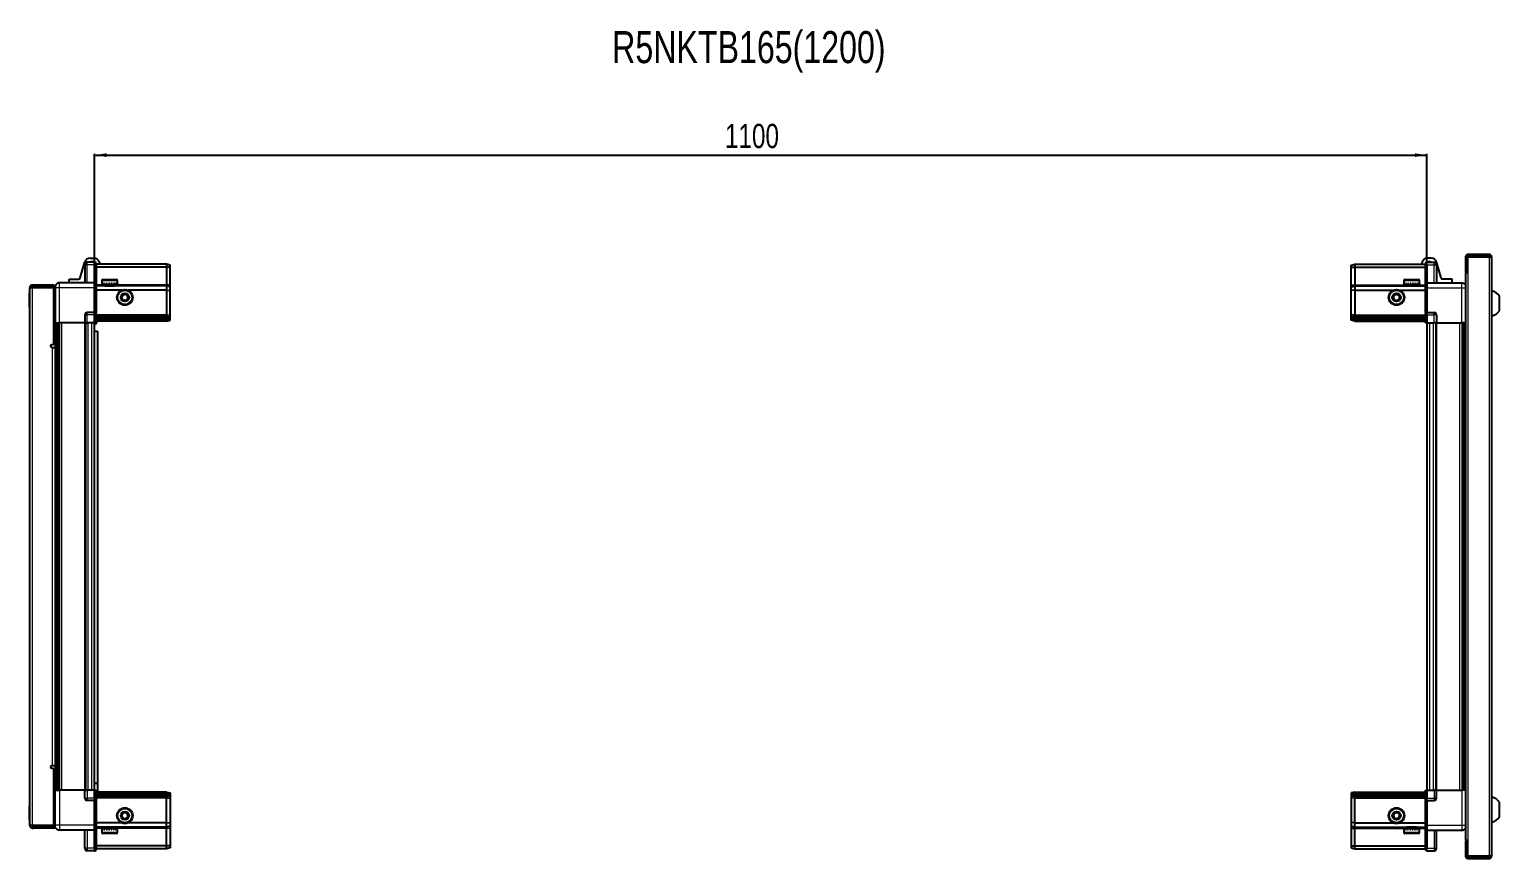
# Model space of a CAD drawing. Header units: millimetres. Extents: x 1132 to 6283, y -242 to 1882.
# Drawn here: x 3138 to 4352, y 1198 to 1882 of the extents above; entities that cross this region are included whole.
import ezdxf

# ---------------------------------------------------------------- set-up
doc = ezdxf.new("R2010")
doc.units = ezdxf.units.MM
doc.layers.add('FORMAT', color=7, linetype='Continuous')
doc.styles.add('SLDTEXTSTYLE0', font='TXT', dxfattribs={"width": 0.75})
doc.dimstyles.new('SLDDIMSTYLE0', dxfattribs={"dimtxt": 20, "dimasz": 10, "dimexe": 0, "dimexo": 0.0625, "dimgap": 5, "dimtad": 2, "dimdec": 1, "dimrnd": 1e-09, "dimzin": 12, "dimdsep": 46, "dimtxsty": 'SLDTEXTSTYLE0', "dimsah": 1, "dimcen": 0.09, "dimadec": 0, "dimazin": 3, "dimtfac": 1, "dimtofl": 0, "dimtmove": 0, "dimatfit": 3, "dimfxl": 0, "dimfrac": 2, "dimtolj": 1, "dimtzin": 12, "dimarcsym": 0})

# ---------------------------------------------------------------- blocks, each defined once
blk = doc.blocks.new('_D_5')
at = {"layer": 'FORMAT'}
for p, q in [((3192.1, 1640.1), (3192.1, 1779.6)), ((3192.1, 1778.6), (4292.1, 1778.6)), ((4292.1, 1640.1), (4292.1, 1779.6))]:
    blk.add_line(p, q, dxfattribs=at)
for points in [[(3192.1, 1778.6), (3202.1, 1777.1), (3202.1, 1780.1)], [(4292.1, 1778.6), (4282.1, 1780.1), (4282.1, 1777.1)]]:
    blk.add_solid(points, dxfattribs=at)
at = {"layer": 'FORMAT', "insert": (3712.6, 1804.4), "char_height": 20, "attachment_point": 1, "style": 'SLDTEXTSTYLE0'}
blk.add_mtext('1100', dxfattribs=at)

msp = doc.modelspace()

# ---------------------------------------------------------------- linework, layer by layer
at = {"color": 7, "linetype": 'Continuous', "lineweight": 25}
for p, q in [((3180.48, 1677.19), (3184.25, 1690.34)), ((3184.26, 1688.1), (3184.26, 1673.1)), ((3192.26, 1690.1), (3186.26, 1690.1)), ((3188.57, 1693.6), (3191.8, 1693.6)), ((3192.26, 1690.1), (3192.59, 1690.1)), ((3192.26, 1690.1), (3192.26, 1688.1)), ((3192.26, 1673.3), (3192.26, 1688.1)), ((3192.26, 1673.3), (3192.26, 1688.1)), ((3193.46, 1689.6), (3192.59, 1690.1)), ((3193.46, 1688.1), (3193.46, 1689.6)), ((3251.76, 1688.6), (3193.46, 1688.6)), ((3193.46, 1688.1), (3193.46, 1673.3)), ((3196.12, 1690.34), (3196.62, 1688.6)), ((3251.76, 1688.6), (3251.76, 1686.1)), ((3254.76, 1687.8), (3251.76, 1688.6)), ((3254.76, 1685.95), (3254.76, 1687.8)), ((4229.46, 1687.8), (4232.46, 1688.6)), ((4229.46, 1685.95), (4229.46, 1687.8)), ((4232.46, 1688.6), (4232.46, 1686.1)), ((4232.46, 1688.6), (4290.76, 1688.6)), ((4288.09, 1690.34), (4287.59, 1688.6)), ((4291.62, 1690.1), (4290.76, 1689.6)), ((4290.76, 1689.6), (4290.76, 1688.1)), ((4290.76, 1673.3), (4290.76, 1688.1)), ((4291.96, 1690.1), (4291.62, 1690.1)), ((4291.96, 1688.1), (4291.96, 1690.1)), ((4291.96, 1690.1), (4297.96, 1690.1)), ((4291.96, 1688.1), (4291.96, 1673.3)), ((4295.64, 1693.6), (4292.42, 1693.6)), ((4299.96, 1688.1), (4299.96, 1673.1)), ((4303.74, 1677.19), (4299.97, 1690.34)), ((4323.96, 1694.5), (4323.96, 1682.1)), ((4325.46, 1694.5), (4325.46, 1682.1)), ((4325.96, 1681.6), (4325.96, 1694.5)), ((4325.96, 1694.5), (4343.36, 1694.5)), ((4343.36, 1696.6), (4326.06, 1696.6)), ((4343.36, 1695.1), (4326.06, 1695.1)), ((4343.36, 1695.1), (4343.36, 1696.6)), ((4343.36, 1694.5), (4345.46, 1694.5)), ((4345.46, 1694.5), (4345.46, 1199.7)), ((3171.31, 1673.1), (3171.31, 1676.1)), ((3171.31, 1676.1), (3179.03, 1676.1)), ((3251.76, 1686.1), (3193.46, 1686.1)), ((3198.26, 1675), (3198.26, 1672.6)), ((3199.06, 1675.8), (3206.23, 1675.8)), ((3206.23, 1675.8), (3210.46, 1675.8)), ((3211.26, 1672.6), (3211.26, 1675)), ((3251.76, 1686.1), (3251.76, 1671.6)), ((3254.76, 1685.95), (3251.76, 1686.1)), ((3254.76, 1671.6), (3254.76, 1685.95)), ((4229.46, 1685.95), (4232.46, 1686.1)), ((4229.46, 1671.6), (4229.46, 1685.95)), ((4232.46, 1686.1), (4232.46, 1671.6)), ((4232.46, 1686.1), (4290.76, 1686.1)), ((4272.96, 1675), (4272.96, 1672.1)), ((4273.76, 1675.8), (4285.16, 1675.8)), ((4285.96, 1672.1), (4285.96, 1675)), ((4312.91, 1676.1), (4305.18, 1676.1)), ((4312.91, 1673.1), (4312.91, 1676.1)), ((4323.86, 1681.6), (4323.86, 1212.6)), ((4323.86, 1681.6), (4325.96, 1681.6)), ((4323.96, 1682.1), (4325.46, 1682.1)), ((3138.76, 1664.74), (3138.46, 1664.74)), ((3138.46, 1653.17), (3138.46, 1664.74)), ((3140.26, 1669.25), (3138.76, 1669.25)), ((3138.76, 1668.75), (3138.76, 1669.25)), ((3138.76, 1225.45), (3138.76, 1668.75)), ((3140.86, 1669.85), (3140.86, 1671.35)), ((3140.86, 1671.35), (3141.76, 1671.35)), ((3140.86, 1669.85), (3141.76, 1669.85)), ((3140.86, 1669.35), (3158.26, 1669.35)), ((3141.76, 1669.85), (3141.76, 1671.35)), ((3141.76, 1671.35), (3158.26, 1671.35)), ((3141.76, 1669.85), (3158.26, 1669.85)), ((3158.26, 1669.85), (3158.26, 1671.35)), ((3159.76, 1669.35), (3158.26, 1669.35)), ((3158.26, 1669.35), (3158.26, 1621.85)), ((3159.76, 1669.1), (3159.76, 1640.1)), ((3192.26, 1673.1), (3163.26, 1673.1)), ((3192.26, 1673.1), (3192.26, 1673.3)), ((3192.26, 1673.1), (3193.46, 1673.1)), ((3192.26, 1669.1), (3192.26, 1673.1)), ((3192.26, 1648.8), (3192.26, 1669.1)), ((3193.46, 1673.3), (3193.46, 1673.1)), ((3193.46, 1673.1), (3193.46, 1669.1)), ((3251.76, 1670.6), (3193.46, 1670.6)), ((3193.46, 1669.1), (3193.46, 1648.8)), ((3214.76, 1667.1), (3193.46, 1667.1)), ((3198.26, 1672.6), (3198.26, 1672.1)), ((3198.26, 1672.1), (3198.39, 1672.1)), ((3198.58, 1672.6), (3198.39, 1672.6)), ((3198.39, 1672.6), (3198.39, 1672.1)), ((3198.39, 1672.1), (3198.58, 1672.1)), ((3198.58, 1672.6), (3198.58, 1672.1)), ((3198.58, 1672.1), (3199.11, 1672.1)), ((3199.51, 1672.6), (3199.11, 1672.6)), ((3199.11, 1672.6), (3199.11, 1672.1)), ((3199.11, 1672.1), (3199.51, 1672.1)), ((3199.51, 1672.6), (3199.51, 1672.1)), ((3199.51, 1672.1), (3200.38, 1672.1)), ((3200.36, 1672.1), (3200.36, 1672)), ((3200.36, 1672), (3209.16, 1672)), ((3200.95, 1672.6), (3200.38, 1672.6)), ((3200.38, 1672.6), (3200.38, 1672.1)), ((3200.38, 1672.1), (3200.95, 1672.1)), ((3200.76, 1671.6), (3201.45, 1671.12)), ((3200.76, 1671.6), (3205.79, 1671.6)), ((3201.45, 1671.12), (3200.76, 1670.64)), ((3200.76, 1670.64), (3200.76, 1670.6)), ((3200.76, 1670.64), (3205.79, 1670.64)), ((3200.95, 1672.6), (3200.95, 1672.1)), ((3200.95, 1672.1), (3202.08, 1672.1)), ((3201.45, 1671.12), (3205.61, 1671.12)), ((3202.77, 1672.6), (3202.08, 1672.6)), ((3202.08, 1672.6), (3202.08, 1672.1)), ((3202.08, 1672.1), (3202.77, 1672.1)), ((3202.77, 1672.6), (3202.77, 1672.1)), ((3202.77, 1672.1), (3204.04, 1672.1)), ((3204.78, 1672.6), (3204.04, 1672.6)), ((3204.04, 1672.6), (3204.04, 1672.1)), ((3204.04, 1672.1), (3204.27, 1672.1)), ((3204.27, 1672.6), (3204.27, 1672.1)), ((3204.77, 1672.6), (3204.77, 1672.1)), ((3204.77, 1672.1), (3204.78, 1672.1)), ((3204.78, 1672.6), (3204.78, 1672.1)), ((3204.78, 1672.1), (3206.07, 1672.1)), ((3205.61, 1671.12), (3208.07, 1671.12)), ((3205.79, 1671.6), (3208.76, 1671.6)), ((3205.79, 1670.64), (3208.76, 1670.64)), ((3206.79, 1672.6), (3206.07, 1672.6)), ((3206.07, 1672.6), (3206.07, 1672.1)), ((3206.13, 1672.6), (3206.13, 1672.1)), ((3206.13, 1672.1), (3206.79, 1672.1)), ((3206.79, 1672.6), (3206.79, 1672.1)), ((3206.79, 1672.1), (3207.97, 1672.1)), ((3208.59, 1672.6), (3207.97, 1672.6)), ((3207.97, 1672.6), (3207.97, 1672.1)), ((3207.97, 1672.1), (3208.59, 1672.1)), ((3208.07, 1671.12), (3208.76, 1671.6)), ((3208.76, 1670.64), (3208.07, 1671.12)), ((3208.59, 1672.6), (3208.59, 1672.1)), ((3208.59, 1672.1), (3209.56, 1672.1)), ((3208.76, 1670.6), (3208.76, 1670.64)), ((3209.16, 1672), (3209.16, 1672.1)), ((3210.03, 1672.6), (3209.56, 1672.6)), ((3209.56, 1672.6), (3209.56, 1672.1)), ((3209.56, 1672.1), (3210.03, 1672.1)), ((3210.03, 1672.6), (3210.03, 1672.1)), ((3210.03, 1672.1), (3210.68, 1672.1)), ((3210.95, 1672.6), (3210.68, 1672.6)), ((3210.68, 1672.6), (3210.68, 1672.1)), ((3210.68, 1672.1), (3210.95, 1672.1)), ((3210.95, 1672.6), (3210.95, 1672.1)), ((3210.95, 1672.1), (3211.22, 1672.1)), ((3211.26, 1672.6), (3211.22, 1672.6)), ((3211.22, 1672.6), (3211.22, 1672.1)), ((3211.22, 1672.1), (3211.26, 1672.1)), ((3211.26, 1672.6), (3211.26, 1672.1)), ((3251.76, 1667.1), (3219.76, 1667.1)), ((3251.76, 1671.6), (3251.76, 1670.6)), ((3251.76, 1670.6), (3251.76, 1667.1)), ((3254.76, 1669.8), (3251.76, 1670.6)), ((3251.76, 1667.1), (3251.76, 1646.6)), ((3251.76, 1667.1), (3254.76, 1666.77)), ((3254.76, 1669.8), (3254.76, 1671.6)), ((3254.76, 1666.77), (3254.76, 1669.8)), ((3254.76, 1646.6), (3254.76, 1666.77)), ((4229.46, 1669.8), (4229.46, 1671.6)), ((4229.46, 1669.8), (4232.46, 1670.6)), ((4229.46, 1666.77), (4229.46, 1669.8)), ((4232.46, 1667.1), (4229.46, 1666.77)), ((4229.46, 1646.6), (4229.46, 1666.77)), ((4232.46, 1671.6), (4232.46, 1670.6)), ((4232.46, 1670.6), (4232.46, 1667.1)), ((4232.46, 1670.6), (4290.76, 1670.6)), ((4232.46, 1667.1), (4232.46, 1646.6)), ((4232.46, 1667.1), (4264.46, 1667.1)), ((4269.46, 1667.1), (4290.76, 1667.1)), ((4272.96, 1672.1), (4272.99, 1672.1)), ((4273.11, 1672.6), (4272.99, 1672.6)), ((4272.99, 1672.6), (4272.99, 1672.1)), ((4272.99, 1672.1), (4273.11, 1672.1)), ((4273.11, 1672.6), (4273.11, 1672.1)), ((4273.11, 1672.1), (4273.52, 1672.1)), ((4273.86, 1672.6), (4273.52, 1672.6)), ((4273.52, 1672.6), (4273.52, 1672.1)), ((4273.52, 1672.1), (4273.86, 1672.1)), ((4273.86, 1672.6), (4273.86, 1672.1)), ((4273.86, 1672.1), (4274.64, 1672.1)), ((4275.16, 1672.6), (4274.64, 1672.6)), ((4274.64, 1672.6), (4274.64, 1672.1)), ((4274.64, 1672.1), (4275.16, 1672.1)), ((4275.06, 1672.1), (4275.06, 1672)), ((4275.06, 1672), (4283.86, 1672)), ((4275.16, 1672.6), (4275.16, 1672.1)), ((4275.16, 1672.1), (4276.22, 1672.1)), ((4275.46, 1671.6), (4276.15, 1671.12)), ((4275.46, 1671.6), (4283.46, 1671.6)), ((4276.15, 1671.12), (4275.46, 1670.64)), ((4275.46, 1670.64), (4275.46, 1670.6)), ((4275.46, 1670.64), (4283.46, 1670.64)), ((4276.15, 1671.12), (4282.77, 1671.12)), ((4276.88, 1672.6), (4276.22, 1672.6)), ((4276.22, 1672.6), (4276.22, 1672.1)), ((4276.22, 1672.1), (4276.88, 1672.1)), ((4276.88, 1672.6), (4276.88, 1672.1)), ((4276.88, 1672.1), (4278.12, 1672.1)), ((4278.85, 1672.6), (4278.12, 1672.6)), ((4278.12, 1672.6), (4278.12, 1672.1)), ((4278.12, 1672.1), (4278.55, 1672.1)), ((4278.55, 1672.6), (4278.55, 1672.1)), ((4278.85, 1672.6), (4278.85, 1672.1)), ((4278.85, 1672.1), (4280.15, 1672.1)), ((4280.88, 1672.6), (4280.15, 1672.6)), ((4280.15, 1672.6), (4280.15, 1672.1)), ((4280.42, 1672.6), (4280.42, 1672.1)), ((4280.42, 1672.1), (4280.88, 1672.1)), ((4280.88, 1672.6), (4280.88, 1672.1)), ((4280.88, 1672.1), (4282.11, 1672.1)), ((4282.77, 1672.6), (4282.11, 1672.6)), ((4282.11, 1672.6), (4282.11, 1672.1)), ((4282.11, 1672.1), (4282.77, 1672.1)), ((4282.77, 1672.6), (4282.77, 1672.1)), ((4282.77, 1672.1), (4283.82, 1672.1)), ((4282.77, 1671.12), (4283.46, 1671.6)), ((4283.46, 1670.64), (4282.77, 1671.12)), ((4283.46, 1670.6), (4283.46, 1670.64)), ((4284.34, 1672.6), (4283.82, 1672.6)), ((4283.82, 1672.6), (4283.82, 1672.1)), ((4283.82, 1672.1), (4284.34, 1672.1)), ((4283.86, 1672), (4283.86, 1672.1)), ((4284.34, 1672.6), (4284.34, 1672.1)), ((4284.34, 1672.1), (4285.09, 1672.1)), ((4285.42, 1672.6), (4285.09, 1672.6)), ((4285.09, 1672.6), (4285.09, 1672.1)), ((4285.09, 1672.1), (4285.42, 1672.1)), ((4285.42, 1672.6), (4285.42, 1672.1)), ((4285.42, 1672.1), (4285.82, 1672.1)), ((4285.93, 1672.6), (4285.82, 1672.6)), ((4285.82, 1672.6), (4285.82, 1672.1)), ((4285.82, 1672.1), (4285.93, 1672.1)), ((4285.93, 1672.6), (4285.93, 1672.1)), ((4285.93, 1672.1), (4285.96, 1672.1)), ((4290.76, 1673.1), (4290.76, 1673.3)), ((4291.96, 1673.1), (4290.76, 1673.1)), ((4290.76, 1669.1), (4290.76, 1673.1)), ((4290.76, 1648.8), (4290.76, 1669.1)), ((4291.96, 1673.3), (4291.96, 1673.1)), ((4291.96, 1673.1), (4291.96, 1669.1)), ((4291.96, 1673.1), (4320.96, 1673.1)), ((4291.96, 1669.1), (4291.96, 1648.8)), ((3138.46, 1653.17), (3138.76, 1653.17)), ((4352.06, 1650.1), (4352.06, 1662.1)), ((3158.26, 1642.85), (3159.76, 1642.85)), ((3159.76, 1640.1), (3158.26, 1640.1)), ((3160.41, 1254.1), (3160.41, 1640.1)), ((3162.2, 1640.1), (3162.2, 1254.1)), ((3162.23, 1640.1), (3162.23, 1254.1)), ((3184.26, 1640.1), (3163.26, 1640.1)), ((3184.26, 1646.6), (3184.26, 1640.1)), ((3184.26, 1640.1), (3186.26, 1640.1)), ((3184.91, 1254.1), (3184.91, 1640.1)), ((3192.26, 1648.6), (3186.26, 1648.6)), ((3192.26, 1640.1), (3186.26, 1640.1)), ((3192.11, 1254.1), (3192.11, 1640.1)), ((3192.26, 1648.6), (3192.26, 1648.8)), ((3192.26, 1648.6), (3192.26, 1646.6)), ((3192.26, 1648.6), (3193.46, 1648.6)), ((3192.26, 1640.1), (3192.26, 1646.6)), ((3192.26, 1640.1), (3192.26, 1646.6)), ((3192.26, 1640.1), (3192.59, 1640.1)), ((3192.26, 1640.1), (3192.26, 1640.1)), ((3192.59, 1640.1), (3192.59, 1646.6)), ((3193.46, 1640.1), (3192.59, 1640.1)), ((3192.59, 1640.1), (3192.59, 1640.1)), ((3193.46, 1648.8), (3193.46, 1648.6)), ((3193.46, 1647.93), (3193.46, 1648.6)), ((3193.46, 1647.93), (3193.46, 1640.1)), ((3251.76, 1645.6), (3193.46, 1645.6)), ((3251.76, 1644.6), (3193.46, 1644.6)), ((3251.76, 1643.1), (3193.46, 1643.1)), ((3251.76, 1641.6), (3193.46, 1641.6)), ((3251.76, 1646.6), (3251.76, 1645.6)), ((3251.76, 1645.6), (3251.76, 1644.6)), ((3251.76, 1645.6), (3254.76, 1644.8)), ((3251.76, 1644.6), (3251.76, 1643.1)), ((3251.76, 1644.6), (3254.76, 1644.06)), ((3251.76, 1643.1), (3254.76, 1643.56)), ((3251.76, 1643.1), (3251.76, 1641.6)), ((3251.76, 1641.6), (3254.76, 1642.41)), ((3254.76, 1644.8), (3254.76, 1646.6)), ((3254.76, 1644.06), (3254.76, 1644.8)), ((3254.76, 1643.56), (3254.76, 1644.06)), ((3254.76, 1642.41), (3254.76, 1643.56)), ((4229.46, 1644.8), (4229.46, 1646.6)), ((4232.46, 1645.6), (4229.46, 1644.8)), ((4229.46, 1644.06), (4229.46, 1644.8)), ((4232.46, 1644.6), (4229.46, 1644.06)), ((4229.46, 1643.56), (4229.46, 1644.06)), ((4232.46, 1643.1), (4229.46, 1643.56)), ((4229.46, 1642.41), (4229.46, 1643.56)), ((4232.46, 1641.6), (4229.46, 1642.41)), ((4232.46, 1646.6), (4232.46, 1645.6)), ((4232.46, 1645.6), (4232.46, 1644.6)), ((4232.46, 1645.6), (4290.76, 1645.6)), ((4232.46, 1644.6), (4232.46, 1643.1)), ((4232.46, 1644.6), (4290.76, 1644.6)), ((4232.46, 1643.1), (4290.76, 1643.1)), ((4232.46, 1643.1), (4232.46, 1641.6)), ((4232.46, 1641.6), (4290.76, 1641.6)), ((4290.76, 1648.6), (4290.76, 1648.8)), ((4291.96, 1648.6), (4290.76, 1648.6)), ((4290.76, 1648.6), (4290.76, 1647.93)), ((4290.76, 1640.1), (4290.76, 1647.93)), ((4291.62, 1640.1), (4290.76, 1640.1)), ((4291.62, 1646.6), (4291.62, 1640.1)), ((4291.96, 1640.1), (4291.62, 1640.1)), ((4291.96, 1648.8), (4291.96, 1648.6)), ((4291.96, 1646.6), (4291.96, 1648.6)), ((4291.96, 1648.6), (4297.96, 1648.6)), ((4291.96, 1646.6), (4291.96, 1648.6)), ((4291.96, 1646.6), (4291.96, 1640.1)), ((4291.96, 1640.1), (4297.96, 1640.1)), ((4292.11, 1640.1), (4292.11, 1254.1)), ((4299.96, 1640.1), (4297.96, 1640.1)), ((4299.31, 1640.1), (4299.31, 1254.1)), ((4299.96, 1646.6), (4299.96, 1640.1)), ((4299.96, 1640.1), (4320.96, 1640.1)), ((4321.98, 1254.1), (4321.98, 1640.1)), ((4322.02, 1254.1), (4322.02, 1640.1)), ((4323.81, 1640.1), (4323.81, 1254.1)), ((3192.11, 1633.1), (3194.61, 1633.1)), ((3194.61, 1633.1), (3194.61, 1259.6)), ((3158.26, 1621.85), (3156.91, 1621.85)), ((3156.91, 1619.85), (3157.66, 1619.85)), ((3157.66, 1619.85), (3159.76, 1619.85)), ((3159.76, 1619.85), (3159.76, 1274.35)), ((3157.66, 1274.35), (3156.91, 1274.35)), ((3159.76, 1274.35), (3157.66, 1274.35)), ((3156.91, 1272.35), (3158.26, 1272.35)), ((3158.26, 1272.35), (3158.26, 1224.85)), ((3159.76, 1254.1), (3158.26, 1254.1)), ((3159.76, 1251.35), (3158.26, 1251.35)), ((3159.76, 1225.1), (3159.76, 1254.1)), ((3184.26, 1254.1), (3163.26, 1254.1)), ((3184.26, 1247.6), (3184.26, 1254.1)), ((3184.26, 1254.1), (3186.26, 1254.1)), ((3192.26, 1254.1), (3186.26, 1254.1)), ((3194.61, 1259.6), (3192.11, 1259.6)), ((3192.26, 1254.1), (3192.59, 1254.1)), ((3192.26, 1247.6), (3192.26, 1254.1)), ((3192.59, 1247.6), (3192.59, 1254.1)), ((3192.59, 1254.1), (3193.46, 1254.1)), ((3193.46, 1254.1), (3193.46, 1246.28)), ((3251.76, 1252.6), (3193.46, 1252.6)), ((3251.76, 1251.1), (3193.46, 1251.1)), ((3194.61, 1259.6), (3194.61, 1252.6)), ((3251.76, 1251.1), (3251.76, 1252.6)), ((3251.76, 1252.6), (3254.76, 1251.8)), ((3251.76, 1249.6), (3251.76, 1251.1)), ((3251.76, 1251.1), (3254.76, 1250.65)), ((3251.76, 1249.6), (3254.76, 1250.15)), ((3254.76, 1251.8), (3254.76, 1250.65)), ((3254.76, 1250.65), (3254.76, 1250.15)), ((3254.76, 1250.15), (3254.76, 1249.41)), ((4232.46, 1252.6), (4229.46, 1251.8)), ((4229.46, 1251.8), (4229.46, 1250.65)), ((4232.46, 1251.1), (4229.46, 1250.65)), ((4229.46, 1250.65), (4229.46, 1250.15)), ((4232.46, 1249.6), (4229.46, 1250.15)), ((4229.46, 1250.15), (4229.46, 1249.41)), ((4232.46, 1251.1), (4232.46, 1252.6)), ((4232.46, 1252.6), (4290.76, 1252.6)), ((4232.46, 1249.6), (4232.46, 1251.1)), ((4232.46, 1251.1), (4290.76, 1251.1)), ((4290.76, 1246.28), (4290.76, 1254.1)), ((4290.76, 1254.1), (4291.62, 1254.1)), ((4291.62, 1254.1), (4291.62, 1254.1)), ((4291.62, 1254.1), (4291.62, 1247.6)), ((4291.96, 1254.1), (4291.62, 1254.1)), ((4291.96, 1254.1), (4291.96, 1247.6)), ((4291.96, 1254.1), (4291.96, 1254.1)), ((4291.96, 1254.1), (4291.96, 1247.6)), ((4291.96, 1254.1), (4297.96, 1254.1)), ((4299.96, 1254.1), (4297.96, 1254.1)), ((4299.96, 1247.6), (4299.96, 1254.1)), ((4299.96, 1254.1), (4320.96, 1254.1)), ((3138.76, 1241.04), (3138.46, 1241.04)), ((3138.46, 1231.36), (3138.46, 1241.04)), ((3192.26, 1245.6), (3186.26, 1245.6)), ((3192.26, 1247.6), (3192.26, 1245.6)), ((3192.26, 1247.6), (3192.26, 1245.6)), ((3192.26, 1245.6), (3193.46, 1245.6)), ((3192.26, 1245.4), (3192.26, 1245.6)), ((3192.26, 1225.1), (3192.26, 1245.4)), ((3251.76, 1249.6), (3193.46, 1249.6)), ((3251.76, 1248.6), (3193.46, 1248.6)), ((3193.46, 1245.6), (3193.46, 1246.28)), ((3193.46, 1245.6), (3193.46, 1245.4)), ((3193.46, 1245.4), (3193.46, 1225.1)), ((3251.76, 1248.6), (3251.76, 1249.6)), ((3251.76, 1248.6), (3254.76, 1249.41)), ((3251.76, 1247.6), (3251.76, 1248.6)), ((3251.76, 1227.1), (3251.76, 1247.6)), ((3254.76, 1249.41), (3254.76, 1247.6)), ((3254.76, 1247.6), (3254.76, 1227.44)), ((4232.46, 1248.6), (4229.46, 1249.41)), ((4229.46, 1249.41), (4229.46, 1247.6)), ((4229.46, 1247.6), (4229.46, 1227.44)), ((4232.46, 1249.6), (4290.76, 1249.6)), ((4232.46, 1248.6), (4232.46, 1249.6)), ((4232.46, 1248.6), (4290.76, 1248.6)), ((4232.46, 1247.6), (4232.46, 1248.6)), ((4232.46, 1227.1), (4232.46, 1247.6)), ((4290.76, 1246.28), (4290.76, 1245.6)), ((4291.96, 1245.6), (4290.76, 1245.6)), ((4290.76, 1245.4), (4290.76, 1245.6)), ((4290.76, 1225.1), (4290.76, 1245.4)), ((4291.96, 1245.6), (4291.96, 1247.6)), ((4291.96, 1245.6), (4291.96, 1245.4)), ((4291.96, 1245.6), (4297.96, 1245.6)), ((4291.96, 1245.4), (4291.96, 1225.1)), ((4352.06, 1232.1), (4352.06, 1244.1)), ((3138.46, 1229.47), (3138.46, 1231.36)), ((3138.46, 1229.47), (3138.76, 1229.47)), ((3214.76, 1227.1), (3193.46, 1227.1)), ((3251.76, 1227.1), (3219.76, 1227.1)), ((3251.76, 1227.1), (3254.76, 1227.44)), ((3251.76, 1223.6), (3251.76, 1227.1)), ((3254.76, 1227.44), (3254.76, 1224.41)), ((4232.46, 1227.1), (4229.46, 1227.44)), ((4229.46, 1227.44), (4229.46, 1224.41)), ((4232.46, 1227.1), (4264.46, 1227.1)), ((4232.46, 1223.6), (4232.46, 1227.1)), ((4269.46, 1227.1), (4290.76, 1227.1)), ((3138.76, 1224.95), (3138.76, 1225.45)), ((3140.26, 1224.95), (3138.76, 1224.95)), ((3158.26, 1224.85), (3140.86, 1224.85)), ((3140.86, 1224.35), (3140.86, 1222.85)), ((3140.86, 1224.35), (3141.76, 1224.35)), ((3140.86, 1222.85), (3141.76, 1222.85)), ((3158.26, 1224.35), (3141.76, 1224.35)), ((3141.76, 1224.35), (3141.76, 1222.85)), ((3158.26, 1222.85), (3141.76, 1222.85)), ((3158.26, 1224.85), (3159.76, 1224.85)), ((3158.26, 1224.35), (3158.26, 1222.85)), ((3192.26, 1221.1), (3163.26, 1221.1)), ((3184.26, 1206.1), (3184.26, 1221.1)), ((3192.26, 1221.1), (3192.26, 1225.1)), ((3192.26, 1221.1), (3193.46, 1221.1)), ((3192.26, 1220.9), (3192.26, 1221.1)), ((3192.26, 1206.1), (3192.26, 1220.9)), ((3193.46, 1225.1), (3193.46, 1221.1)), ((3251.76, 1223.6), (3193.46, 1223.6)), ((3193.46, 1221.1), (3193.46, 1220.9)), ((3193.46, 1220.9), (3193.46, 1206.1)), ((3198.26, 1222.1), (3198.26, 1219.2)), ((3198.35, 1222.1), (3198.26, 1222.1)), ((3198.35, 1221.6), (3198.35, 1222.1)), ((3198.52, 1222.1), (3198.35, 1222.1)), ((3198.35, 1221.6), (3198.52, 1221.6)), ((3198.52, 1221.6), (3198.52, 1222.1)), ((3199.01, 1222.1), (3198.52, 1222.1)), ((3199.01, 1221.6), (3199.01, 1222.1)), ((3199.39, 1222.1), (3199.01, 1222.1)), ((3199.01, 1221.6), (3199.39, 1221.6)), ((3199.21, 1218.4), (3199.06, 1218.4)), ((3210.46, 1218.4), (3199.21, 1218.4)), ((3199.39, 1221.6), (3199.39, 1222.1)), ((3200.23, 1222.1), (3199.39, 1222.1)), ((3200.23, 1221.6), (3200.23, 1222.1)), ((3200.79, 1222.1), (3200.23, 1222.1)), ((3200.23, 1221.6), (3200.79, 1221.6)), ((3200.36, 1222.2), (3200.36, 1222.1)), ((3205.76, 1222.2), (3200.36, 1222.2)), ((3200.76, 1223.6), (3200.76, 1223.57)), ((3200.76, 1223.57), (3201.45, 1223.09)), ((3200.86, 1223.57), (3200.76, 1223.57)), ((3201.45, 1223.09), (3200.76, 1222.6)), ((3200.86, 1222.6), (3200.76, 1222.6)), ((3200.79, 1221.6), (3200.79, 1222.1)), ((3201.89, 1222.1), (3200.79, 1222.1)), ((3208.76, 1223.57), (3200.86, 1223.57)), ((3208.76, 1222.6), (3200.86, 1222.6)), ((3201.53, 1223.09), (3201.45, 1223.09)), ((3208.07, 1223.09), (3201.53, 1223.09)), ((3201.89, 1221.6), (3201.89, 1222.1)), ((3202.57, 1222.1), (3201.89, 1222.1)), ((3201.89, 1221.6), (3202.57, 1221.6)), ((3202.57, 1221.6), (3202.57, 1222.1)), ((3203.84, 1222.1), (3202.57, 1222.1)), ((3203.84, 1221.6), (3203.84, 1222.1)), ((3204.13, 1222.1), (3203.84, 1222.1)), ((3203.84, 1221.6), (3204.57, 1221.6)), ((3204.13, 1221.6), (3204.13, 1222.1)), ((3204.57, 1221.6), (3204.57, 1222.1)), ((3205.87, 1222.1), (3204.57, 1222.1)), ((3209.16, 1222.2), (3205.76, 1222.2)), ((3205.87, 1221.6), (3205.87, 1222.1)), ((3205.87, 1221.6), (3206.59, 1221.6)), ((3206, 1221.6), (3206, 1222.1)), ((3206.59, 1222.1), (3206, 1222.1)), ((3206.59, 1221.6), (3206.59, 1222.1)), ((3207.79, 1222.1), (3206.59, 1222.1)), ((3207.79, 1221.6), (3207.79, 1222.1)), ((3208.43, 1222.1), (3207.79, 1222.1)), ((3207.79, 1221.6), (3208.43, 1221.6)), ((3208.07, 1223.09), (3208.76, 1223.57)), ((3208.76, 1222.6), (3208.07, 1223.09)), ((3208.43, 1221.6), (3208.43, 1222.1)), ((3209.42, 1222.1), (3208.43, 1222.1)), ((3208.76, 1223.57), (3208.76, 1223.6)), ((3209.16, 1222.1), (3209.16, 1222.2)), ((3209.42, 1221.6), (3209.42, 1222.1)), ((3209.9, 1222.1), (3209.42, 1222.1)), ((3209.42, 1221.6), (3209.9, 1221.6)), ((3209.9, 1221.6), (3209.9, 1222.1)), ((3210.59, 1222.1), (3209.9, 1222.1)), ((3210.59, 1221.6), (3210.59, 1222.1)), ((3210.88, 1222.1), (3210.59, 1222.1)), ((3210.59, 1221.6), (3210.88, 1221.6)), ((3210.88, 1221.6), (3210.88, 1222.1)), ((3211.19, 1222.1), (3210.88, 1222.1)), ((3211.19, 1221.6), (3211.19, 1222.1)), ((3211.25, 1222.1), (3211.19, 1222.1)), ((3211.19, 1221.6), (3211.25, 1221.6)), ((3211.25, 1221.6), (3211.25, 1222.1)), ((3211.26, 1222.1), (3211.25, 1222.1)), ((3211.26, 1219.2), (3211.26, 1222.1)), ((3254.76, 1224.41), (3251.76, 1223.6)), ((3251.76, 1222.6), (3251.76, 1223.6)), ((3251.76, 1208.1), (3251.76, 1222.6)), ((3254.76, 1224.41), (3254.76, 1222.6)), ((3254.76, 1222.6), (3254.76, 1208.26)), ((4229.46, 1224.41), (4232.46, 1223.6)), ((4229.46, 1224.41), (4229.46, 1222.6)), ((4229.46, 1222.6), (4229.46, 1208.26)), ((4232.46, 1223.6), (4290.76, 1223.6)), ((4232.46, 1222.6), (4232.46, 1223.6)), ((4232.46, 1208.1), (4232.46, 1222.6)), ((4272.96, 1222.1), (4272.96, 1219.2)), ((4272.98, 1222.1), (4272.96, 1222.1)), ((4272.98, 1221.6), (4272.98, 1222.1)), ((4273.07, 1222.1), (4272.98, 1222.1)), ((4272.98, 1221.6), (4273.07, 1221.6)), ((4273.07, 1221.6), (4273.07, 1222.1)), ((4273.45, 1222.1), (4273.07, 1222.1)), ((4273.45, 1221.6), (4273.45, 1222.1)), ((4273.76, 1222.1), (4273.45, 1222.1)), ((4273.45, 1221.6), (4273.76, 1221.6)), ((4273.76, 1221.6), (4273.76, 1222.1)), ((4274.5, 1222.1), (4273.76, 1222.1)), ((4285.16, 1218.4), (4273.76, 1218.4)), ((4274.5, 1221.6), (4274.5, 1222.1)), ((4275.01, 1222.1), (4274.5, 1222.1)), ((4274.5, 1221.6), (4275.01, 1221.6)), ((4275.01, 1221.6), (4275.01, 1222.1)), ((4276.05, 1222.1), (4275.01, 1222.1)), ((4275.06, 1222.2), (4275.06, 1222.1)), ((4283.86, 1222.2), (4275.06, 1222.2)), ((4275.46, 1223.6), (4275.46, 1223.57)), ((4275.46, 1223.57), (4276.15, 1223.09)), ((4283.46, 1223.57), (4275.46, 1223.57)), ((4276.15, 1223.09), (4275.46, 1222.6)), ((4283.46, 1222.6), (4275.46, 1222.6)), ((4276.05, 1221.6), (4276.05, 1222.1)), ((4276.7, 1222.1), (4276.05, 1222.1)), ((4276.05, 1221.6), (4276.7, 1221.6)), ((4282.77, 1223.09), (4276.15, 1223.09)), ((4276.7, 1221.6), (4276.7, 1222.1)), ((4277.92, 1222.1), (4276.7, 1222.1)), ((4277.92, 1221.6), (4277.92, 1222.1)), ((4278.42, 1222.1), (4277.92, 1222.1)), ((4277.92, 1221.6), (4278.65, 1221.6)), ((4278.42, 1221.6), (4278.42, 1222.1)), ((4278.65, 1221.6), (4278.65, 1222.1)), ((4279.95, 1222.1), (4278.65, 1222.1)), ((4279.95, 1221.6), (4279.95, 1222.1)), ((4279.95, 1221.6), (4280.68, 1221.6)), ((4280.29, 1221.6), (4280.29, 1222.1)), ((4280.68, 1222.1), (4280.29, 1222.1)), ((4280.68, 1221.6), (4280.68, 1222.1)), ((4281.93, 1222.1), (4280.68, 1222.1)), ((4281.93, 1221.6), (4281.93, 1222.1)), ((4282.59, 1222.1), (4281.93, 1222.1)), ((4281.93, 1221.6), (4282.59, 1221.6)), ((4282.59, 1221.6), (4282.59, 1222.1)), ((4283.67, 1222.1), (4282.59, 1222.1)), ((4282.77, 1223.09), (4283.46, 1223.57)), ((4283.46, 1222.6), (4282.77, 1223.09)), ((4283.46, 1223.57), (4283.46, 1223.6)), ((4283.67, 1221.6), (4283.67, 1222.1)), ((4284.2, 1222.1), (4283.67, 1222.1)), ((4283.67, 1221.6), (4284.2, 1221.6)), ((4283.86, 1222.1), (4283.86, 1222.2)), ((4284.2, 1221.6), (4284.2, 1222.1)), ((4284.99, 1222.1), (4284.2, 1222.1)), ((4284.99, 1221.6), (4284.99, 1222.1)), ((4285.34, 1222.1), (4284.99, 1222.1)), ((4284.99, 1221.6), (4285.34, 1221.6)), ((4285.34, 1221.6), (4285.34, 1222.1)), ((4285.77, 1222.1), (4285.34, 1222.1)), ((4285.77, 1221.6), (4285.77, 1222.1)), ((4285.91, 1222.1), (4285.77, 1222.1)), ((4285.77, 1221.6), (4285.91, 1221.6)), ((4285.91, 1221.6), (4285.91, 1222.1)), ((4285.96, 1222.1), (4285.91, 1222.1)), ((4285.96, 1219.2), (4285.96, 1222.1)), ((4290.76, 1221.1), (4290.76, 1225.1)), ((4291.96, 1221.1), (4290.76, 1221.1)), ((4290.76, 1220.9), (4290.76, 1221.1)), ((4290.76, 1206.1), (4290.76, 1220.9)), ((4291.96, 1225.1), (4291.96, 1221.1)), ((4291.96, 1221.1), (4291.96, 1220.9)), ((4291.96, 1221.1), (4320.96, 1221.1)), ((4291.96, 1220.9), (4291.96, 1206.1)), ((4291.96, 1220.9), (4291.96, 1206.1)), ((4299.96, 1206.1), (4299.96, 1221.1)), ((3192.26, 1204.1), (3186.26, 1204.1)), ((3192.26, 1206.1), (3192.26, 1204.1)), ((3192.26, 1204.1), (3192.59, 1204.1)), ((3192.26, 1204.1), (3192.26, 1204.1)), ((3192.26, 1204.1), (3192.59, 1204.1)), ((3192.59, 1204.1), (3193.46, 1204.6)), ((3192.59, 1204.1), (3193.46, 1204.6)), ((3251.76, 1208.1), (3193.46, 1208.1)), ((3193.46, 1204.6), (3193.46, 1206.1)), ((3251.76, 1205.6), (3193.46, 1205.6)), ((3254.76, 1208.26), (3251.76, 1208.1)), ((3251.76, 1205.6), (3251.76, 1208.1)), ((3254.76, 1206.41), (3251.76, 1205.6)), ((3254.76, 1208.26), (3254.76, 1206.41)), ((4229.46, 1208.26), (4232.46, 1208.1)), ((4229.46, 1208.26), (4229.46, 1206.41)), ((4229.46, 1206.41), (4232.46, 1205.6)), ((4232.46, 1208.1), (4290.76, 1208.1)), ((4232.46, 1205.6), (4232.46, 1208.1)), ((4232.46, 1205.6), (4290.76, 1205.6)), ((4290.76, 1206.1), (4290.76, 1204.6)), ((4290.76, 1204.6), (4291.62, 1204.1)), ((4291.96, 1204.1), (4291.62, 1204.1)), ((4291.96, 1204.1), (4291.96, 1206.1)), ((4291.96, 1204.1), (4297.96, 1204.1)), ((4325.96, 1212.6), (4323.86, 1212.6)), ((4323.96, 1212.1), (4325.46, 1212.1)), ((4323.96, 1212.1), (4323.96, 1199.7)), ((4325.46, 1212.1), (4325.46, 1199.7)), ((4325.96, 1199.7), (4325.96, 1212.6)), ((4343.36, 1199.7), (4325.96, 1199.7)), ((4326.06, 1199.1), (4343.36, 1199.1)), ((4326.06, 1197.6), (4343.36, 1197.6)), ((4345.46, 1199.7), (4343.36, 1199.7)), ((4343.36, 1199.1), (4343.36, 1197.6))]:
    msp.add_line(p, q, dxfattribs=at)
at = {"color": 8, "linetype": 'Continuous', "lineweight": 18}
for p, q in [((3186.26, 1688.1), (3184.26, 1688.1)), ((3186.26, 1688.1), (3186.26, 1690.1)), ((3186.26, 1673.1), (3186.26, 1688.1)), ((3192.26, 1688.1), (3186.26, 1688.1)), ((3192.26, 1688.1), (3193.46, 1688.1)), ((4291.96, 1688.1), (4290.76, 1688.1)), ((4291.96, 1688.1), (4297.96, 1688.1)), ((4297.96, 1688.1), (4297.96, 1690.1)), ((4297.96, 1688.1), (4299.96, 1688.1)), ((4297.96, 1673.1), (4297.96, 1688.1)), ((4325.46, 1694.5), (4323.96, 1694.5)), ((4326.06, 1695.1), (4326.06, 1696.6)), ((4343.36, 1694.5), (4343.36, 1199.7)), ((3198.26, 1675), (3206.43, 1675)), ((3206.43, 1675), (3211.26, 1675)), ((4272.96, 1675), (4285.96, 1675)), ((4325.96, 1681.6), (4325.96, 1212.6)), ((3140.86, 1669.35), (3140.86, 1224.85)), ((3163.26, 1640.1), (3163.26, 1669.1)), ((3192.26, 1669.1), (3163.26, 1669.1)), ((3192.26, 1673.3), (3193.46, 1673.3)), ((3192.26, 1669.1), (3193.46, 1669.1)), ((3200.76, 1671.6), (3193.46, 1671.6)), ((3251.76, 1671.6), (3208.76, 1671.6)), ((3254.76, 1671.6), (3251.76, 1671.6)), ((4229.46, 1671.6), (4232.46, 1671.6)), ((4232.46, 1671.6), (4275.46, 1671.6)), ((4283.46, 1671.6), (4290.76, 1671.6)), ((4290.76, 1673.3), (4291.96, 1673.3)), ((4291.96, 1669.1), (4290.76, 1669.1)), ((4291.96, 1669.1), (4320.96, 1669.1)), ((4320.96, 1640.1), (4320.96, 1669.1)), ((3159.76, 1619.85), (3159.76, 1640.1)), ((3160.99, 1640.1), (3160.99, 1254.1)), ((3163.44, 1254.1), (3163.44, 1640.1)), ((3164.85, 1640.1), (3164.85, 1254.1)), ((3184.26, 1646.6), (3186.26, 1646.6)), ((3184.26, 1254.1), (3184.26, 1640.1)), ((3186.26, 1646.6), (3186.26, 1648.6)), ((3186.26, 1640.1), (3186.26, 1646.6)), ((3192.26, 1646.6), (3186.26, 1646.6)), ((3186.91, 1254.1), (3186.91, 1640.1)), ((3190.11, 1254.1), (3190.11, 1640.1)), ((3192.26, 1648.8), (3193.46, 1648.8)), ((3192.26, 1646.6), (3192.59, 1646.6)), ((3192.26, 1640.1), (3192.59, 1640.1)), ((3251.76, 1646.6), (3193.46, 1646.6)), ((3251.76, 1646.6), (3254.76, 1646.6)), ((4232.46, 1646.6), (4229.46, 1646.6)), ((4232.46, 1646.6), (4290.76, 1646.6)), ((4290.76, 1648.8), (4291.96, 1648.8)), ((4291.96, 1646.6), (4291.62, 1646.6)), ((4291.96, 1646.6), (4297.96, 1646.6)), ((4294.11, 1640.1), (4294.11, 1254.1)), ((4297.31, 1640.1), (4297.31, 1254.1)), ((4297.96, 1646.6), (4297.96, 1648.6)), ((4297.96, 1640.1), (4297.96, 1646.6)), ((4299.96, 1646.6), (4297.96, 1646.6)), ((4299.96, 1640.1), (4299.96, 1254.1)), ((4319.36, 1254.1), (4319.36, 1640.1)), ((4320.77, 1640.1), (4320.77, 1254.1)), ((4323.22, 1254.1), (4323.22, 1640.1)), ((3157.66, 1274.35), (3157.66, 1619.85)), ((3159.76, 1254.1), (3159.76, 1274.35)), ((3163.26, 1254.1), (3163.26, 1225.1)), ((3186.26, 1254.1), (3186.26, 1247.6)), ((4291.96, 1254.1), (4291.62, 1254.1)), ((4297.96, 1254.1), (4297.96, 1247.6)), ((4320.96, 1254.1), (4320.96, 1225.1)), ((3184.26, 1247.6), (3186.26, 1247.6)), ((3186.26, 1247.6), (3186.26, 1245.6)), ((3192.26, 1247.6), (3186.26, 1247.6)), ((3192.26, 1247.6), (3192.59, 1247.6)), ((3193.46, 1245.4), (3192.26, 1245.4)), ((3251.76, 1247.6), (3193.46, 1247.6)), ((3251.76, 1247.6), (3254.76, 1247.6)), ((4232.46, 1247.6), (4229.46, 1247.6)), ((4232.46, 1247.6), (4290.76, 1247.6)), ((4291.96, 1245.4), (4290.76, 1245.4)), ((4291.96, 1247.6), (4291.62, 1247.6)), ((4291.96, 1247.6), (4297.96, 1247.6)), ((4299.96, 1247.6), (4297.96, 1247.6)), ((4297.96, 1247.6), (4297.96, 1245.6)), ((3192.26, 1225.1), (3163.26, 1225.1)), ((3186.26, 1221.1), (3186.26, 1206.1)), ((3192.26, 1225.1), (3193.46, 1225.1)), ((3193.46, 1220.9), (3192.26, 1220.9)), ((3200.76, 1222.6), (3193.46, 1222.6)), ((3198.43, 1219.2), (3198.26, 1219.2)), ((3211.26, 1219.2), (3198.43, 1219.2)), ((3251.76, 1222.6), (3208.76, 1222.6)), ((3254.76, 1222.6), (3251.76, 1222.6)), ((4229.46, 1222.6), (4232.46, 1222.6)), ((4232.46, 1222.6), (4275.46, 1222.6)), ((4285.96, 1219.2), (4272.96, 1219.2)), ((4283.46, 1222.6), (4290.76, 1222.6)), ((4291.96, 1225.1), (4290.76, 1225.1)), ((4291.96, 1220.9), (4290.76, 1220.9)), ((4291.96, 1225.1), (4320.96, 1225.1)), ((4297.96, 1221.1), (4297.96, 1206.1)), ((3186.26, 1206.1), (3184.26, 1206.1)), ((3192.26, 1206.1), (3186.26, 1206.1)), ((3186.26, 1206.1), (3186.26, 1204.1)), ((3192.26, 1206.1), (3193.46, 1206.1)), ((4291.96, 1206.1), (4290.76, 1206.1)), ((4291.96, 1206.1), (4297.96, 1206.1)), ((4297.96, 1206.1), (4299.96, 1206.1)), ((4297.96, 1206.1), (4297.96, 1204.1)), ((4325.46, 1199.7), (4323.96, 1199.7)), ((4326.06, 1199.1), (4326.06, 1197.6))]:
    msp.add_line(p, q, dxfattribs=at)
at = {"color": 7, "linetype": 'Continuous', "lineweight": 25}
for centre, radius in [((3217.26, 1661.1), 6.5), ((3217.26, 1661.1), 3.46), ((4266.96, 1661.1), 6.5), ((4266.96, 1661.1), 3.46), ((3217.26, 1233.1), 6.5), ((4266.96, 1233.1), 6.5), ((3217.26, 1233.1), 3.46), ((4266.96, 1233.1), 3.46)]:
    msp.add_circle(centre, radius, dxfattribs=at)
at = {"color": 8, "linetype": 'Continuous', "lineweight": 18}
for centre in [(3217.26, 1661.1), (4266.96, 1661.1), (3217.26, 1233.1), (4266.96, 1233.1)]:
    msp.add_circle(centre, 5.7, dxfattribs=at)
at = {"color": 7, "linetype": 'Continuous', "lineweight": 25}
for centre, radius, start, end in [((3188.57, 1689.1), 4.5, 90, 164), ((3186.26, 1688.1), 2, 90, 180), ((3190.21, 1688.7), 1.9, 47.4631, 132.5369), ((3191.8, 1689.1), 4.5, 16, 90), ((4292.42, 1689.1), 4.5, 90, 164), ((4294.01, 1688.7), 1.9, 47.4631, 132.5369), ((4295.64, 1689.1), 4.5, 16, 90), ((4297.96, 1688.1), 2, 0, 90), ((4326.06, 1694.5), 2.1, 90, 180), ((4326.06, 1694.5), 0.6, 90, 180), ((4343.36, 1694.5), 2.1, 0, 90), ((4343.36, 1694.5), 0.6, 0, 90), ((3179.03, 1677.6), 1.5, 270, 344), ((3199.06, 1675), 0.8, 90, 180), ((3210.46, 1675), 0.8, 0, 90), ((4273.76, 1675), 0.8, 90, 180), ((4285.16, 1675), 0.8, 0, 90), ((4305.18, 1677.6), 1.5, 196, 270), ((3140.76, 1668.85), 0.5, 90, 117.7907), ((3158.16, 1669.25), 0.6, 9.59407, 90), ((3158.16, 1669.25), 2.1, 32.2369, 87.2706), ((3200.36, 1671.6), 0.4, 0, 90), ((3209.16, 1671.6), 0.4, 90, 180), ((3217.26, 1661.1), 2.5, 101.00659, 161.00659), ((3217.26, 1661.1), 2.5, 41.00659, 101.00659), ((3217.26, 1661.1), 2.5, 341.00659, 41.00659), ((4266.96, 1661.1), 2.5, 120.74103, 180.74103), ((4266.96, 1661.1), 2.5, 60.74103, 120.74103), ((4266.96, 1661.1), 2.5, 0.74103, 60.74103), ((4275.06, 1671.6), 0.4, 0, 90), ((4283.86, 1671.6), 0.4, 90, 180), ((4342.43, 1655.08), 11.91, 36.1266, 75.29965), ((3217.26, 1661.1), 2.5, 161.00659, 221.00659), ((3217.26, 1661.1), 2.5, 221.00659, 281.00659), ((3217.26, 1661.1), 2.5, 281.00659, 341.00659), ((4266.96, 1661.1), 2.5, 180.74103, 240.74103), ((4266.96, 1661.1), 2.5, 240.74103, 300.74103), ((4266.96, 1661.1), 2.5, 300.74103, 0.74103), ((3186.26, 1646.6), 2, 90, 180), ((3189.61, 1642.75), 5, 300, 346.70293), ((4297.96, 1646.6), 2, 0, 90), ((4342.43, 1657.13), 11.91, 284.70035, 323.8734), ((3156.91, 1620.85), 1, 90, 270), ((3156.91, 1273.35), 1, 90, 270), ((3186.26, 1247.6), 2, 180, 270), ((4297.96, 1247.6), 2, 270, 0), ((4342.43, 1237.08), 11.91, 36.1266, 75.29965), ((3217.26, 1233.1), 2.5, 127.98423, 187.98423), ((3217.26, 1233.1), 2.5, 187.98423, 247.98423), ((3217.26, 1233.1), 2.5, 67.98423, 127.98423), ((3217.26, 1233.1), 2.5, 247.98423, 307.98423), ((3217.26, 1233.1), 2.5, 7.98423, 67.98423), ((3217.26, 1233.1), 2.5, 307.98423, 7.98423), ((4266.96, 1233.1), 2.5, 155.91157, 215.91157), ((4266.96, 1233.1), 2.5, 95.91157, 155.91157), ((4266.96, 1233.1), 2.5, 215.91157, 275.91157), ((4266.96, 1233.1), 2.5, 35.91157, 95.91157), ((4266.96, 1233.1), 2.5, 275.91157, 335.91157), ((4266.96, 1233.1), 2.5, 335.91157, 35.91157), ((4342.43, 1239.13), 11.91, 284.70035, 323.8734), ((3140.76, 1225.35), 0.5, 243.58436, 270), ((3158.16, 1224.95), 0.6, 270, 350.40593), ((3158.16, 1224.95), 2.1, 272.7294, 327.8305), ((3199.06, 1219.2), 0.8, 180, 270), ((3200.36, 1222.6), 0.4, 270, 0), ((3209.16, 1222.6), 0.4, 180, 270), ((3210.46, 1219.2), 0.8, 270, 360), ((4273.76, 1219.2), 0.8, 180, 270), ((4275.06, 1222.6), 0.4, 270, 0), ((4283.86, 1222.6), 0.4, 180, 270), ((4285.16, 1219.2), 0.8, 270, 0), ((3186.26, 1206.1), 2, 180, 270), ((4297.96, 1206.1), 2, 270, 0), ((4326.06, 1199.7), 2.1, 180, 270), ((4326.06, 1199.7), 0.6, 180, 270), ((4343.36, 1199.7), 2.1, 270, 0), ((4343.36, 1199.7), 0.6, 270, 0)]:
    msp.add_arc(centre, radius, start, end, dxfattribs=at)
for centre, start_param, end_param in [((3196.06, 1646.6), 2.4188584, 3.1415927), ((4288.16, 1646.6), 0, 0.7227342), ((3196.06, 1247.6), 3.1415927, 3.8643269), ((4288.16, 1247.6), 5.5604511, 6.2831853)]:
    msp.add_ellipse(centre, major_axis=(3.46, 0), ratio=0.5773503, start_param=start_param, end_param=end_param, dxfattribs=at)
for points, knots in [([(3140.86, 1671.35), (3140.6, 1671.33), (3140.11, 1671.28), (3139.47, 1670.88), (3139, 1670.32), (3138.78, 1669.75), (3138.76, 1669.38), (3138.76, 1669.25)], [0, 0, 0, 0, 0.2302553, 0.4485219, 0.6667858, 0.8850496, 1, 1, 1, 1]), ([(3138.76, 1668.75), (3138.78, 1668.8), (3138.84, 1668.89), (3139.23, 1669.02), (3139.79, 1669.15), (3140.37, 1669.27), (3140.73, 1669.33), (3140.86, 1669.35)], [0, 0, 0, 0, 0.2302553, 0.4485219, 0.6667858, 0.8850496, 1, 1, 1, 1]), ([(3163.26, 1673.1), (3162.82, 1673.06), (3162.14, 1672.99), (3161.32, 1672.55), (3160.76, 1672.1), (3160.31, 1671.54), (3159.88, 1670.72), (3159.8, 1670.04), (3159.76, 1669.6)], [0, 0, 0, 0, 0.2394568, 0.3683607, 0.5, 0.6316393, 0.7605432, 1, 1, 1, 1]), ([(3159.76, 1669.6), (3159.76, 1669.6), (3159.76, 1669.58), (3159.76, 1669.47), (3159.76, 1669.3), (3159.76, 1669.17), (3159.76, 1669.1)], [0, 0, 0, 0, 0.2493943, 0.50033348, 0.75016674, 1, 1, 1, 1]), ([(3214.42, 1660.55), (3214.59, 1661.04), (3214.91, 1661.95), (3215.22, 1662.86), (3215.36, 1663.28)], [0, 0, 0, 0, 0.5346859, 1, 1, 1, 1]), ([(3215.36, 1663.28), (3215.87, 1663.38), (3216.82, 1663.57), (3217.76, 1663.75), (3218.2, 1663.83)], [0, 0, 0, 0, 0.5346859, 1, 1, 1, 1]), ([(3218.2, 1663.83), (3218.28, 1663.74), (3218.67, 1663.29), (3219.32, 1662.54), (3219.86, 1661.92), (3220.09, 1661.66)], [0, 0, 0, 0, 0.13312467, 0.63709944, 1, 1, 1, 1]), ([(4264.44, 1662.52), (4264.88, 1662.78), (4265.71, 1663.27), (4266.54, 1663.76), (4266.92, 1663.99)], [0, 0, 0, 0, 0.5346859, 1, 1, 1, 1]), ([(4266.92, 1663.99), (4267.37, 1663.74), (4268.21, 1663.27), (4269.05, 1662.8), (4269.44, 1662.58)], [0, 0, 0, 0, 0.5346859, 1, 1, 1, 1]), ([(4320.96, 1673.1), (4321.4, 1673.06), (4322.08, 1672.99), (4322.89, 1672.55), (4323.44, 1672.11), (4323.72, 1671.74), (4323.86, 1671.56)], [0, 0, 0, 0, 0.3842982, 0.5911726, 0.8024372, 1, 1, 1, 1]), ([(3216.32, 1658.37), (3216.09, 1658.63), (3215.55, 1659.26), (3214.9, 1660.01), (3214.51, 1660.46), (3214.42, 1660.55)], [0, 0, 0, 0, 0.36290056, 0.86687533, 1, 1, 1, 1]), ([(3219.15, 1658.93), (3218.65, 1658.83), (3217.7, 1658.64), (3216.76, 1658.46), (3216.32, 1658.37)], [0, 0, 0, 0, 0.5346859, 1, 1, 1, 1]), ([(3220.09, 1661.66), (3219.92, 1661.17), (3219.61, 1660.26), (3219.3, 1659.35), (3219.15, 1658.93)], [0, 0, 0, 0, 0.5346859, 1, 1, 1, 1]), ([(4264.48, 1659.63), (4264.47, 1659.75), (4264.47, 1660.35), (4264.45, 1661.35), (4264.44, 1662.17), (4264.44, 1662.52)], [0, 0, 0, 0, 0.1331247, 0.6370994, 1, 1, 1, 1]), ([(4266.99, 1658.22), (4266.54, 1658.47), (4265.7, 1658.94), (4264.87, 1659.41), (4264.48, 1659.63)], [0, 0, 0, 0, 0.5346859, 1, 1, 1, 1]), ([(4269.48, 1659.69), (4269.03, 1659.43), (4268.2, 1658.94), (4267.38, 1658.45), (4266.99, 1658.22)], [0, 0, 0, 0, 0.5346859, 1, 1, 1, 1]), ([(4269.44, 1662.58), (4269.44, 1662.24), (4269.45, 1661.41), (4269.47, 1660.42), (4269.47, 1659.82), (4269.48, 1659.69)], [0, 0, 0, 0, 0.3629006, 0.8668753, 1, 1, 1, 1]), ([(3159.76, 1640.1), (3159.8, 1640.1), (3159.87, 1640.1), (3160.48, 1640.1), (3161.36, 1640.1), (3162.35, 1640.1), (3163, 1640.1), (3163.26, 1640.1)], [0, 0, 0, 0, 0.2146939, 0.4293877, 0.6440816, 0.8587754, 1, 1, 1, 1]), ([(4323.81, 1640.1), (4323.77, 1640.1), (4323.55, 1640.1), (4322.83, 1640.1), (4321.87, 1640.1), (4321.22, 1640.1), (4320.96, 1640.1)], [0, 0, 0, 0, 0.0717073, 0.4209791, 0.7702508, 1, 1, 1, 1]), ([(3159.76, 1254.1), (3159.8, 1254.1), (3159.87, 1254.1), (3160.48, 1254.1), (3161.36, 1254.1), (3162.35, 1254.1), (3163, 1254.1), (3163.26, 1254.1)], [0, 0, 0, 0, 0.21469386, 0.42938772, 0.64408158, 0.85877544, 1, 1, 1, 1]), ([(4323.81, 1254.1), (4323.77, 1254.1), (4323.55, 1254.1), (4322.83, 1254.1), (4321.87, 1254.1), (4321.22, 1254.1), (4320.96, 1254.1)], [0, 0, 0, 0, 0.07170733, 0.42097906, 0.77025079, 1, 1, 1, 1]), ([(3214.58, 1234.19), (3214.99, 1234.5), (3215.75, 1235.1), (3216.5, 1235.69), (3216.86, 1235.96)], [0, 0, 0, 0, 0.5346859, 1, 1, 1, 1]), ([(3214.98, 1231.33), (3214.96, 1231.45), (3214.88, 1232.04), (3214.74, 1233.03), (3214.63, 1233.85), (3214.58, 1234.19)], [0, 0, 0, 0, 0.1331247, 0.6370994, 1, 1, 1, 1]), ([(3217.66, 1230.25), (3217.18, 1230.44), (3216.29, 1230.8), (3215.4, 1231.16), (3214.98, 1231.33)], [0, 0, 0, 0, 0.53468586, 1, 1, 1, 1]), ([(3216.86, 1235.96), (3217.33, 1235.77), (3218.23, 1235.41), (3219.12, 1235.05), (3219.53, 1234.88)], [0, 0, 0, 0, 0.5346859, 1, 1, 1, 1]), ([(3219.93, 1232.02), (3219.53, 1231.7), (3218.77, 1231.11), (3218.01, 1230.52), (3217.66, 1230.25)], [0, 0, 0, 0, 0.5346859, 1, 1, 1, 1]), ([(3219.53, 1234.88), (3219.58, 1234.54), (3219.69, 1233.72), (3219.83, 1232.74), (3219.92, 1232.15), (3219.93, 1232.02)], [0, 0, 0, 0, 0.3629006, 0.8668753, 1, 1, 1, 1]), ([(4264.09, 1232.81), (4264.3, 1233.28), (4264.69, 1234.16), (4265.08, 1235.03), (4265.26, 1235.44)], [0, 0, 0, 0, 0.53468586, 1, 1, 1, 1]), ([(4265.78, 1230.47), (4265.48, 1230.89), (4264.91, 1231.67), (4264.35, 1232.45), (4264.09, 1232.81)], [0, 0, 0, 0, 0.5346859, 1, 1, 1, 1]), ([(4265.26, 1235.44), (4265.61, 1235.48), (4266.43, 1235.56), (4267.42, 1235.67), (4268.01, 1235.73), (4268.14, 1235.74)], [0, 0, 0, 0, 0.3629006, 0.8668753, 1, 1, 1, 1]), ([(4268.65, 1230.77), (4268.53, 1230.75), (4267.93, 1230.69), (4266.94, 1230.59), (4266.12, 1230.5), (4265.78, 1230.47)], [0, 0, 0, 0, 0.13312467, 0.63709944, 1, 1, 1, 1]), ([(4268.14, 1235.74), (4268.44, 1235.32), (4269, 1234.54), (4269.57, 1233.76), (4269.83, 1233.4)], [0, 0, 0, 0, 0.5346859, 1, 1, 1, 1]), ([(4269.83, 1233.4), (4269.62, 1232.93), (4269.22, 1232.05), (4268.83, 1231.17), (4268.65, 1230.77)], [0, 0, 0, 0, 0.5346859, 1, 1, 1, 1]), ([(3140.86, 1224.85), (3140.6, 1224.9), (3140.11, 1224.99), (3139.47, 1225.12), (3139, 1225.25), (3138.78, 1225.37), (3138.76, 1225.43), (3138.76, 1225.45)], [0, 0, 0, 0, 0.2302553, 0.4485219, 0.6667858, 0.8850496, 1, 1, 1, 1]), ([(3138.76, 1224.95), (3138.78, 1224.7), (3138.84, 1224.21), (3139.23, 1223.57), (3139.79, 1223.1), (3140.37, 1222.88), (3140.73, 1222.86), (3140.86, 1222.85)], [0, 0, 0, 0, 0.2302553, 0.4485219, 0.6667858, 0.8850496, 1, 1, 1, 1]), ([(3159.76, 1224.6), (3159.76, 1224.61), (3159.76, 1224.62), (3159.76, 1224.74), (3159.76, 1224.91), (3159.76, 1225.04), (3159.76, 1225.1)], [0, 0, 0, 0, 0.2493943, 0.5003335, 0.7501667, 1, 1, 1, 1]), ([(3163.26, 1221.1), (3162.82, 1221.15), (3162.14, 1221.22), (3161.32, 1221.66), (3160.76, 1222.11), (3160.31, 1222.67), (3159.88, 1223.49), (3159.8, 1224.16), (3159.76, 1224.6)], [0, 0, 0, 0, 0.2394568, 0.3683607, 0.5, 0.6316393, 0.7605432, 1, 1, 1, 1]), ([(4320.96, 1221.1), (4321.4, 1221.15), (4322.08, 1221.22), (4322.89, 1221.66), (4323.44, 1222.1), (4323.72, 1222.47), (4323.86, 1222.65)], [0, 0, 0, 0, 0.3842982, 0.5911726, 0.8024372, 1, 1, 1, 1])]:
    msp.add_open_spline(points, degree=3, knots=knots, dxfattribs=at)
for points in [[(3140.86, 1669.85), (3140.78, 1669.85), (3140.62, 1669.83), (3140.42, 1669.69), (3140.28, 1669.49), (3140.27, 1669.33), (3140.26, 1669.25)], [(3140.26, 1224.95), (3140.27, 1224.88), (3140.28, 1224.72), (3140.42, 1224.52), (3140.62, 1224.38), (3140.78, 1224.36), (3140.86, 1224.35)]]:
    msp.add_open_spline(points, degree=3, dxfattribs=at)
at = {"color": 8, "linetype": 'Continuous', "lineweight": 18}
for points, knots in [([(3163.26, 1669.1), (3162.82, 1669.1), (3162.14, 1669.1), (3161.32, 1669.1), (3160.76, 1669.1), (3160.31, 1669.1), (3159.88, 1669.1), (3159.8, 1669.1), (3159.76, 1669.1)], [0, 0, 0, 0, 0.23945684, 0.36836066, 0.5, 0.63163934, 0.76054316, 1, 1, 1, 1]), ([(4320.96, 1669.1), (4321.4, 1669.1), (4322.08, 1669.1), (4322.89, 1669.1), (4323.44, 1669.1), (4323.72, 1669.1), (4323.86, 1669.1)], [0, 0, 0, 0, 0.3842982, 0.5911726, 0.8024372, 1, 1, 1, 1]), ([(3163.26, 1225.1), (3162.82, 1225.1), (3162.14, 1225.1), (3161.32, 1225.1), (3160.76, 1225.1), (3160.31, 1225.1), (3159.88, 1225.1), (3159.8, 1225.1), (3159.76, 1225.1)], [0, 0, 0, 0, 0.2394568, 0.3683607, 0.5, 0.6316393, 0.7605432, 1, 1, 1, 1]), ([(4320.96, 1225.1), (4321.4, 1225.1), (4322.08, 1225.1), (4322.89, 1225.1), (4323.44, 1225.1), (4323.72, 1225.1), (4323.86, 1225.1)], [0, 0, 0, 0, 0.3842982, 0.5911726, 0.8024372, 1, 1, 1, 1])]:
    msp.add_open_spline(points, degree=3, knots=knots, dxfattribs=at)
for points in [[(3163.26, 1669.1), (3163.26, 1669.63), (3163.26, 1670.68), (3163.26, 1672), (3163.26, 1672.92), (3163.26, 1673.04), (3163.26, 1673.1)], [(4320.96, 1669.1), (4320.96, 1669.63), (4320.96, 1670.68), (4320.96, 1672), (4320.96, 1672.92), (4320.96, 1673.04), (4320.96, 1673.1)], [(3163.26, 1225.1), (3163.26, 1224.58), (3163.26, 1223.53), (3163.26, 1222.21), (3163.26, 1221.28), (3163.26, 1221.16), (3163.26, 1221.1)], [(4320.96, 1225.1), (4320.96, 1224.58), (4320.96, 1223.53), (4320.96, 1222.21), (4320.96, 1221.28), (4320.96, 1221.16), (4320.96, 1221.1)]]:
    msp.add_open_spline(points, degree=3, dxfattribs=at)

# ---------------------------------------------------------------- texts
at = {"layer": 'FORMAT', "insert": (3619.52, 1881.04), "char_height": 26.4583, "attachment_point": 1, "style": 'SLDTEXTSTYLE0'}
msp.add_mtext('R5NKTB165(1200)', dxfattribs=at)

# ---------------------------------------------------------------- dimensions: what is measured, and where the dimension line sits
at = {"layer": 'FORMAT'}
dim = msp.add_linear_dim(base=(4292.11, 1778.6), p1=(3192.11, 1640.1), p2=(4292.11, 1640.1), angle=0, dimstyle='SLDDIMSTYLE0', dxfattribs=at)
dim.commit()
dim.dimension.update_dxf_attribs({"geometry": '_D_5', "text_midpoint": (3742.11, 1778.6), "dimtype": 160})

doc.saveas('drawing.dxf')
